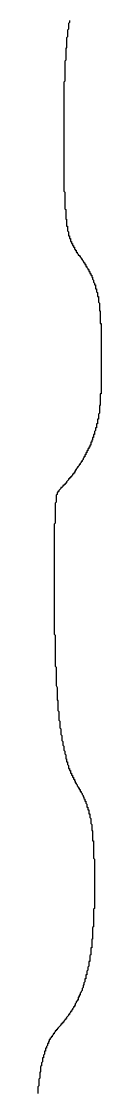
# Model space of a CAD drawing. Header units: millimetres. Extents: x 289 to 9778, y -894 to 6380.
# Drawn here: x 7139.35 to 7140.01, y 607.15 to 618.26 of the extents above; entities that cross this region are included whole.
import ezdxf

# ---------------------------------------------------------------- set-up
doc = ezdxf.new("R2010")
doc.units = ezdxf.units.MM

msp = doc.modelspace()

# ---------------------------------------------------------------- linework, layer by layer
for points in [[(7139.68, 618.268, 0), (7139.68, 618.258, 0), (7139.68, 618.248, 0), (7139.67, 618.238, 0), (7139.67, 618.228, 0), (7139.67, 618.218, 0), (7139.67, 618.208, 0), (7139.67, 618.208, 0), (7139.67, 618.198, 0), (7139.67, 618.188, 0), (7139.67, 618.178, 0), (7139.66, 618.168, 0), (7139.66, 618.158, 0), (7139.66, 618.148, 0), (7139.66, 618.138, 0), (7139.66, 618.128, 0), (7139.66, 618.128, 0), (7139.66, 618.118, 0), (7139.66, 618.108, 0), (7139.66, 618.098, 0), (7139.65, 618.088, 0), (7139.65, 618.078, 0), (7139.65, 618.068, 0), (7139.65, 618.058, 0), (7139.65, 618.048, 0), (7139.65, 618.038, 0), (7139.65, 618.038, 0), (7139.65, 618.028, 0), (7139.65, 618.018, 0), (7139.65, 618.008, 0), (7139.65, 617.998, 0), (7139.65, 617.988, 0), (7139.64, 617.978, 0), (7139.64, 617.968, 0), (7139.64, 617.958, 0), (7139.64, 617.948, 0), (7139.64, 617.938, 0), (7139.64, 617.928, 0), (7139.64, 617.918, 0), (7139.64, 617.918, 0), (7139.64, 617.908, 0), (7139.64, 617.898, 0), (7139.64, 617.888, 0), (7139.64, 617.878, 0), (7139.64, 617.868, 0), (7139.64, 617.858, 0), (7139.63, 617.848, 0), (7139.63, 617.838, 0), (7139.63, 617.828, 0), (7139.63, 617.818, 0), (7139.63, 617.808, 0), (7139.63, 617.798, 0), (7139.63, 617.788, 0), (7139.63, 617.778, 0), (7139.63, 617.768, 0), (7139.63, 617.758, 0), (7139.63, 617.758, 0), (7139.63, 617.748, 0), (7139.63, 617.738, 0), (7139.63, 617.728, 0), (7139.63, 617.718, 0), (7139.63, 617.708, 0), (7139.63, 617.698, 0), (7139.63, 617.688, 0), (7139.63, 617.678, 0), (7139.63, 617.668, 0), (7139.63, 617.658, 0), (7139.63, 617.648, 0), (7139.63, 617.638, 0), (7139.62, 617.628, 0), (7139.62, 617.618, 0), (7139.62, 617.608, 0), (7139.62, 617.598, 0), (7139.62, 617.588, 0), (7139.62, 617.578, 0), (7139.62, 617.578, 0), (7139.62, 617.568, 0), (7139.62, 617.558, 0), (7139.62, 617.548, 0), (7139.62, 617.538, 0), (7139.62, 617.528, 0), (7139.62, 617.518, 0), (7139.62, 617.508, 0), (7139.62, 617.498, 0), (7139.62, 617.488, 0), (7139.62, 617.478, 0), (7139.62, 617.468, 0), (7139.62, 617.458, 0), (7139.62, 617.448, 0), (7139.62, 617.438, 0), (7139.62, 617.428, 0), (7139.62, 617.418, 0), (7139.62, 617.408, 0), (7139.62, 617.398, 0), (7139.62, 617.398, 0), (7139.62, 617.388, 0), (7139.62, 617.378, 0), (7139.62, 617.368, 0), (7139.62, 617.358, 0), (7139.62, 617.348, 0), (7139.62, 617.338, 0), (7139.62, 617.328, 0), (7139.62, 617.318, 0), (7139.62, 617.308, 0), (7139.62, 617.298, 0), (7139.62, 617.288, 0), (7139.62, 617.278, 0), (7139.62, 617.268, 0), (7139.62, 617.268, 0), (7139.62, 617.258, 0), (7139.62, 617.248, 0), (7139.62, 617.238, 0), (7139.62, 617.228, 0), (7139.62, 617.218, 0), (7139.62, 617.208, 0), (7139.62, 617.198, 0), (7139.62, 617.188, 0), (7139.62, 617.178, 0), (7139.62, 617.168, 0), (7139.62, 617.158, 0), (7139.62, 617.158, 0), (7139.62, 617.148, 0), (7139.62, 617.138, 0), (7139.62, 617.128, 0), (7139.62, 617.118, 0), (7139.62, 617.108, 0), (7139.62, 617.098, 0), (7139.62, 617.088, 0), (7139.62, 617.078, 0), (7139.62, 617.068, 0), (7139.62, 617.068, 0), (7139.62, 617.058, 0), (7139.62, 617.048, 0), (7139.62, 617.038, 0), (7139.62, 617.028, 0), (7139.62, 617.018, 0), (7139.62, 617.008, 0), (7139.62, 616.998, 0), (7139.62, 616.998, 0), (7139.62, 616.988, 0), (7139.62, 616.978, 0), (7139.62, 616.968, 0), (7139.62, 616.958, 0), (7139.62, 616.948, 0), (7139.62, 616.938, 0), (7139.62, 616.938, 0), (7139.62, 616.928, 0), (7139.62, 616.918, 0), (7139.62, 616.908, 0), (7139.62, 616.898, 0), (7139.62, 616.888, 0), (7139.62, 616.888, 0), (7139.62, 616.878, 0), (7139.62, 616.868, 0), (7139.62, 616.858, 0), (7139.62, 616.848, 0), (7139.62, 616.838, 0), (7139.62, 616.838, 0), (7139.62, 616.828, 0), (7139.62, 616.818, 0), (7139.62, 616.808, 0), (7139.62, 616.798, 0), (7139.62, 616.798, 0), (7139.62, 616.788, 0), (7139.62, 616.778, 0), (7139.62, 616.768, 0), (7139.62, 616.758, 0), (7139.62, 616.758, 0), (7139.62, 616.748, 0), (7139.62, 616.738, 0), (7139.62, 616.728, 0), (7139.62, 616.718, 0), (7139.62, 616.718, 0), (7139.62, 616.708, 0), (7139.62, 616.698, 0), (7139.62, 616.688, 0), (7139.62, 616.688, 0), (7139.62, 616.678, 0), (7139.62, 616.668, 0), (7139.62, 616.658, 0), (7139.62, 616.658, 0), (7139.62, 616.648, 0), (7139.62, 616.638, 0), (7139.62, 616.628, 0), (7139.62, 616.628, 0), (7139.62, 616.618, 0), (7139.62, 616.608, 0), (7139.62, 616.598, 0), (7139.62, 616.598, 0), (7139.62, 616.588, 0), (7139.62, 616.578, 0), (7139.62, 616.578, 0), (7139.62, 616.568, 0), (7139.62, 616.558, 0), (7139.62, 616.548, 0), (7139.62, 616.548, 0), (7139.62, 616.538, 0), (7139.62, 616.528, 0), (7139.62, 616.528, 0), (7139.62, 616.518, 0), (7139.62, 616.508, 0), (7139.62, 616.508, 0), (7139.62, 616.498, 0), (7139.63, 616.488, 0), (7139.63, 616.488, 0), (7139.63, 616.478, 0), (7139.63, 616.468, 0), (7139.63, 616.468, 0), (7139.63, 616.458, 0), (7139.63, 616.448, 0), (7139.63, 616.448, 0), (7139.63, 616.438, 0), (7139.63, 616.428, 0), (7139.63, 616.428, 0), (7139.63, 616.418, 0), (7139.63, 616.408, 0), (7139.63, 616.408, 0), (7139.63, 616.398, 0), (7139.63, 616.388, 0), (7139.63, 616.388, 0), (7139.63, 616.378, 0), (7139.63, 616.378, 0), (7139.63, 616.368, 0), (7139.63, 616.358, 0), (7139.63, 616.358, 0), (7139.63, 616.348, 0), (7139.63, 616.348, 0), (7139.63, 616.338, 0), (7139.63, 616.328, 0), (7139.63, 616.328, 0), (7139.63, 616.318, 0), (7139.63, 616.318, 0), (7139.64, 616.308, 0), (7139.64, 616.298, 0), (7139.64, 616.298, 0), (7139.64, 616.288, 0), (7139.64, 616.288, 0), (7139.64, 616.278, 0), (7139.64, 616.278, 0), (7139.64, 616.268, 0), (7139.64, 616.268, 0), (7139.64, 616.258, 0), (7139.64, 616.248, 0), (7139.64, 616.248, 0), (7139.64, 616.238, 0), (7139.64, 616.238, 0), (7139.64, 616.228, 0), (7139.64, 616.228, 0), (7139.64, 616.218, 0), (7139.64, 616.218, 0), (7139.64, 616.208, 0), (7139.65, 616.208, 0), (7139.65, 616.198, 0), (7139.65, 616.198, 0), (7139.65, 616.188, 0), (7139.65, 616.188, 0), (7139.65, 616.178, 0), (7139.65, 616.178, 0), (7139.65, 616.168, 0), (7139.65, 616.168, 0), (7139.65, 616.158, 0), (7139.65, 616.158, 0), (7139.65, 616.148, 0), (7139.65, 616.148, 0), (7139.65, 616.148, 0), (7139.65, 616.138, 0), (7139.66, 616.138, 0), (7139.66, 616.128, 0), (7139.66, 616.128, 0), (7139.66, 616.118, 0), (7139.66, 616.118, 0), (7139.66, 616.118, 0), (7139.66, 616.108, 0), (7139.66, 616.108, 0), (7139.66, 616.098, 0), (7139.66, 616.098, 0), (7139.66, 616.088, 0), (7139.66, 616.088, 0), (7139.66, 616.088, 0), (7139.67, 616.078, 0), (7139.67, 616.078, 0), (7139.67, 616.078, 0), (7139.67, 616.068, 0), (7139.67, 616.068, 0), (7139.67, 616.058, 0), (7139.67, 616.058, 0), (7139.67, 616.058, 0), (7139.67, 616.048, 0), (7139.67, 616.048, 0), (7139.67, 616.048, 0), (7139.67, 616.038, 0), (7139.68, 616.038, 0), (7139.68, 616.038, 0), (7139.68, 616.028, 0), (7139.68, 616.028, 0), (7139.68, 616.028, 0), (7139.68, 616.018, 0), (7139.68, 616.018, 0), (7139.68, 616.018, 0), (7139.68, 616.018, 0), (7139.68, 616.008, 0), (7139.69, 616.008, 0), (7139.69, 616.008, 0), (7139.69, 615.998, 0), (7139.69, 615.998, 0), (7139.69, 615.998, 0), (7139.69, 615.998, 0), (7139.69, 615.988, 0), (7139.69, 615.988, 0), (7139.69, 615.988, 0), (7139.69, 615.978, 0), (7139.7, 615.978, 0), (7139.7, 615.978, 0), (7139.7, 615.978, 0), (7139.7, 615.968, 0), (7139.7, 615.968, 0), (7139.7, 615.968, 0), (7139.7, 615.968, 0), (7139.7, 615.958, 0), (7139.7, 615.958, 0), (7139.7, 615.958, 0), (7139.71, 615.958, 0), (7139.71, 615.948, 0), (7139.71, 615.948, 0), (7139.71, 615.948, 0), (7139.71, 615.948, 0), (7139.71, 615.938, 0), (7139.71, 615.938, 0), (7139.71, 615.938, 0), (7139.72, 615.938, 0), (7139.72, 615.938, 0), (7139.72, 615.928, 0), (7139.72, 615.928, 0), (7139.72, 615.928, 0), (7139.72, 615.928, 0), (7139.72, 615.918, 0), (7139.72, 615.918, 0), (7139.72, 615.918, 0), (7139.73, 615.918, 0), (7139.73, 615.918, 0), (7139.73, 615.908, 0), (7139.73, 615.908, 0), (7139.73, 615.908, 0), (7139.73, 615.908, 0), (7139.73, 615.898, 0), (7139.74, 615.898, 0), (7139.74, 615.898, 0), (7139.74, 615.898, 0), (7139.74, 615.898, 0), (7139.74, 615.888, 0), (7139.74, 615.888, 0), (7139.74, 615.888, 0), (7139.75, 615.888, 0), (7139.75, 615.878, 0), (7139.75, 615.878, 0), (7139.75, 615.878, 0), (7139.75, 615.878, 0), (7139.75, 615.878, 0), (7139.75, 615.868, 0), (7139.76, 615.868, 0), (7139.76, 615.868, 0), (7139.76, 615.868, 0), (7139.76, 615.858, 0), (7139.76, 615.858, 0), (7139.76, 615.858, 0), (7139.76, 615.858, 0), (7139.77, 615.848, 0), (7139.77, 615.848, 0), (7139.77, 615.848, 0), (7139.77, 615.848, 0), (7139.77, 615.838, 0), (7139.77, 615.838, 0), (7139.78, 615.838, 0), (7139.78, 615.838, 0), (7139.78, 615.838, 0), (7139.78, 615.828, 0), (7139.78, 615.828, 0), (7139.78, 615.828, 0), (7139.79, 615.828, 0), (7139.79, 615.818, 0), (7139.79, 615.818, 0), (7139.79, 615.818, 0), (7139.79, 615.818, 0), (7139.8, 615.808, 0), (7139.8, 615.808, 0), (7139.8, 615.808, 0), (7139.8, 615.808, 0), (7139.8, 615.798, 0), (7139.8, 615.798, 0), (7139.81, 615.798, 0), (7139.81, 615.788, 0), (7139.81, 615.788, 0), (7139.81, 615.788, 0), (7139.81, 615.788, 0), (7139.82, 615.778, 0), (7139.82, 615.778, 0), (7139.82, 615.778, 0), (7139.82, 615.778, 0), (7139.82, 615.768, 0), (7139.83, 615.768, 0), (7139.83, 615.768, 0), (7139.83, 615.758, 0), (7139.83, 615.758, 0), (7139.83, 615.758, 0), (7139.84, 615.758, 0), (7139.84, 615.748, 0), (7139.84, 615.748, 0), (7139.84, 615.748, 0), (7139.84, 615.738, 0), (7139.84, 615.738, 0), (7139.85, 615.738, 0), (7139.85, 615.728, 0), (7139.85, 615.728, 0), (7139.85, 615.728, 0), (7139.85, 615.718, 0), (7139.86, 615.718, 0), (7139.86, 615.718, 0), (7139.86, 615.708, 0), (7139.86, 615.708, 0), (7139.86, 615.708, 0), (7139.87, 615.698, 0), (7139.87, 615.698, 0), (7139.87, 615.698, 0), (7139.87, 615.688, 0), (7139.87, 615.688, 0), (7139.88, 615.688, 0), (7139.88, 615.678, 0), (7139.88, 615.678, 0), (7139.88, 615.678, 0), (7139.88, 615.668, 0), (7139.89, 615.668, 0), (7139.89, 615.668, 0), (7139.89, 615.658, 0), (7139.89, 615.658, 0), (7139.89, 615.648, 0), (7139.9, 615.648, 0), (7139.9, 615.648, 0), (7139.9, 615.638, 0), (7139.9, 615.638, 0), (7139.9, 615.628, 0), (7139.91, 615.628, 0), (7139.91, 615.628, 0), (7139.91, 615.618, 0), (7139.91, 615.618, 0), (7139.91, 615.608, 0), (7139.91, 615.608, 0), (7139.92, 615.608, 0), (7139.92, 615.598, 0), (7139.92, 615.598, 0), (7139.92, 615.588, 0), (7139.92, 615.588, 0), (7139.93, 615.578, 0), (7139.93, 615.578, 0), (7139.93, 615.578, 0), (7139.93, 615.568, 0), (7139.93, 615.568, 0), (7139.93, 615.558, 0), (7139.93, 615.558, 0), (7139.94, 615.548, 0), (7139.94, 615.548, 0), (7139.94, 615.538, 0), (7139.94, 615.538, 0), (7139.94, 615.538, 0), (7139.94, 615.528, 0), (7139.95, 615.528, 0), (7139.95, 615.518, 0), (7139.95, 615.518, 0), (7139.95, 615.508, 0), (7139.95, 615.508, 0), (7139.95, 615.498, 0), (7139.95, 615.498, 0), (7139.95, 615.488, 0), (7139.96, 615.488, 0), (7139.96, 615.488, 0), (7139.96, 615.478, 0), (7139.96, 615.478, 0), (7139.96, 615.468, 0), (7139.96, 615.468, 0), (7139.96, 615.458, 0), (7139.96, 615.458, 0), (7139.97, 615.448, 0), (7139.97, 615.448, 0), (7139.97, 615.438, 0), (7139.97, 615.438, 0), (7139.97, 615.428, 0), (7139.97, 615.428, 0), (7139.97, 615.418, 0), (7139.97, 615.418, 0), (7139.97, 615.418, 0), (7139.97, 615.408, 0), (7139.98, 615.408, 0), (7139.98, 615.398, 0), (7139.98, 615.398, 0), (7139.98, 615.388, 0), (7139.98, 615.388, 0), (7139.98, 615.378, 0), (7139.98, 615.378, 0), (7139.98, 615.368, 0), (7139.98, 615.368, 0), (7139.98, 615.358, 0), (7139.98, 615.358, 0), (7139.98, 615.348, 0), (7139.98, 615.348, 0), (7139.99, 615.338, 0), (7139.99, 615.338, 0), (7139.99, 615.328, 0), (7139.99, 615.328, 0), (7139.99, 615.318, 0), (7139.99, 615.318, 0), (7139.99, 615.308, 0), (7139.99, 615.308, 0), (7139.99, 615.298, 0), (7139.99, 615.298, 0), (7139.99, 615.288, 0), (7139.99, 615.288, 0), (7139.99, 615.278, 0), (7139.99, 615.278, 0), (7139.99, 615.268, 0), (7139.99, 615.268, 0), (7139.99, 615.258, 0), (7140, 615.258, 0), (7140, 615.248, 0), (7140, 615.248, 0), (7140, 615.238, 0), (7140, 615.238, 0), (7140, 615.238, 0), (7140, 615.228, 0), (7140, 615.228, 0), (7140, 615.218, 0), (7140, 615.218, 0), (7140, 615.208, 0), (7140, 615.208, 0), (7140, 615.198, 0), (7140, 615.188, 0), (7140, 615.188, 0), (7140, 615.178, 0), (7140, 615.178, 0), (7140, 615.168, 0), (7140, 615.168, 0), (7140, 615.158, 0), (7140, 615.158, 0), (7140, 615.148, 0), (7140, 615.148, 0), (7140, 615.138, 0), (7140, 615.138, 0), (7140, 615.128, 0), (7140.01, 615.128, 0), (7140.01, 615.118, 0), (7140.01, 615.118, 0), (7140.01, 615.108, 0), (7140.01, 615.108, 0), (7140.01, 615.098, 0), (7140.01, 615.098, 0), (7140.01, 615.088, 0), (7140.01, 615.088, 0), (7140.01, 615.078, 0), (7140.01, 615.078, 0), (7140.01, 615.068, 0), (7140.01, 615.068, 0), (7140.01, 615.058, 0), (7140.01, 615.058, 0), (7140.01, 615.048, 0), (7140.01, 615.048, 0), (7140.01, 615.038, 0), (7140.01, 615.038, 0), (7140.01, 615.028, 0), (7140.01, 615.028, 0), (7140.01, 615.018, 0), (7140.01, 615.018, 0), (7140.01, 615.008, 0), (7140.01, 615.008, 0), (7140.01, 614.998, 0), (7140.01, 614.998, 0), (7140.01, 614.988, 0), (7140.01, 614.988, 0), (7140.01, 614.978, 0), (7140.01, 614.978, 0), (7140.01, 614.968, 0), (7140.01, 614.968, 0), (7140.01, 614.958, 0), (7140.01, 614.958, 0), (7140.01, 614.948, 0), (7140.01, 614.948, 0), (7140.01, 614.938, 0), (7140.01, 614.938, 0), (7140.01, 614.928, 0), (7140.01, 614.918, 0), (7140.01, 614.918, 0), (7140.01, 614.908, 0), (7140.01, 614.908, 0), (7140.01, 614.898, 0), (7140.01, 614.898, 0), (7140.01, 614.888, 0), (7140.01, 614.888, 0), (7140.01, 614.878, 0), (7140.01, 614.878, 0), (7140.01, 614.868, 0), (7140.01, 614.868, 0), (7140.01, 614.858, 0), (7140.01, 614.858, 0), (7140.01, 614.848, 0), (7140.01, 614.848, 0), (7140.01, 614.838, 0), (7140.01, 614.838, 0), (7140.01, 614.828, 0), (7140.01, 614.828, 0), (7140.01, 614.818, 0), (7140.01, 614.818, 0), (7140.01, 614.808, 0), (7140.01, 614.808, 0), (7140.01, 614.798, 0), (7140.01, 614.798, 0), (7140.01, 614.788, 0), (7140.01, 614.788, 0), (7140.01, 614.778, 0), (7140.01, 614.778, 0), (7140.01, 614.768, 0), (7140.01, 614.768, 0), (7140.01, 614.758, 0), (7140.01, 614.758, 0), (7140.01, 614.748, 0), (7140.01, 614.748, 0), (7140.01, 614.738, 0), (7140.01, 614.738, 0), (7140.01, 614.728, 0), (7140.01, 614.728, 0), (7140.01, 614.718, 0), (7140.01, 614.718, 0), (7140.01, 614.708, 0), (7140.01, 614.708, 0), (7140.01, 614.698, 0), (7140.01, 614.698, 0), (7140.01, 614.688, 0), (7140.01, 614.688, 0), (7140.01, 614.678, 0), (7140.01, 614.678, 0), (7140.01, 614.668, 0), (7140.01, 614.668, 0), (7140.01, 614.658, 0), (7140.01, 614.658, 0), (7140.01, 614.658, 0), (7140.01, 614.648, 0), (7140.01, 614.648, 0), (7140.01, 614.638, 0), (7140.01, 614.638, 0), (7140.01, 614.628, 0), (7140.01, 614.628, 0), (7140.01, 614.618, 0), (7140.01, 614.618, 0), (7140.01, 614.608, 0), (7140.01, 614.608, 0), (7140.01, 614.598, 0), (7140.01, 614.598, 0), (7140.01, 614.588, 0), (7140.01, 614.588, 0), (7140.01, 614.578, 0), (7140.01, 614.578, 0), (7140.01, 614.568, 0), (7140.01, 614.568, 0), (7140.01, 614.558, 0), (7140.01, 614.558, 0), (7140.01, 614.548, 0), (7140.01, 614.548, 0), (7140.01, 614.538, 0), (7140.01, 614.538, 0), (7140.01, 614.528, 0), (7140.01, 614.528, 0), (7140.01, 614.518, 0), (7140.01, 614.518, 0), (7140.01, 614.508, 0), (7140.01, 614.508, 0), (7140.01, 614.498, 0), (7140.01, 614.498, 0), (7140.01, 614.488, 0), (7140.01, 614.488, 0), (7140.01, 614.478, 0), (7140.01, 614.478, 0), (7140.01, 614.468, 0), (7140.01, 614.468, 0), (7140.01, 614.458, 0), (7140.01, 614.458, 0), (7140.01, 614.448, 0), (7140.01, 614.448, 0), (7140.01, 614.448, 0), (7140.01, 614.438, 0), (7140.01, 614.438, 0), (7140.01, 614.428, 0), (7140.01, 614.428, 0), (7140.01, 614.418, 0), (7140.01, 614.418, 0), (7140.01, 614.408, 0), (7140.01, 614.408, 0), (7140.01, 614.398, 0), (7140, 614.398, 0), (7140, 614.388, 0), (7140, 614.388, 0), (7140, 614.378, 0), (7140, 614.378, 0), (7140, 614.368, 0), (7140, 614.368, 0), (7140, 614.358, 0), (7140, 614.358, 0), (7140, 614.348, 0), (7140, 614.348, 0), (7140, 614.338, 0), (7140, 614.338, 0), (7140, 614.328, 0), (7140, 614.328, 0), (7140, 614.318, 0), (7140, 614.318, 0), (7140, 614.308, 0), (7140, 614.308, 0), (7140, 614.298, 0), (7140, 614.298, 0), (7140, 614.298, 0), (7140, 614.288, 0), (7140, 614.288, 0), (7140, 614.278, 0), (7139.99, 614.278, 0), (7139.99, 614.268, 0), (7139.99, 614.268, 0), (7139.99, 614.258, 0), (7139.99, 614.258, 0), (7139.99, 614.248, 0), (7139.99, 614.248, 0), (7139.99, 614.238, 0), (7139.99, 614.238, 0), (7139.99, 614.228, 0), (7139.99, 614.228, 0), (7139.99, 614.218, 0), (7139.99, 614.218, 0), (7139.99, 614.208, 0), (7139.99, 614.208, 0), (7139.99, 614.198, 0), (7139.99, 614.198, 0), (7139.98, 614.188, 0), (7139.98, 614.188, 0), (7139.98, 614.178, 0), (7139.98, 614.178, 0), (7139.98, 614.168, 0), (7139.98, 614.168, 0), (7139.98, 614.168, 0), (7139.98, 614.158, 0), (7139.98, 614.158, 0), (7139.98, 614.148, 0), (7139.98, 614.148, 0), (7139.98, 614.138, 0), (7139.97, 614.138, 0), (7139.97, 614.128, 0), (7139.97, 614.128, 0), (7139.97, 614.118, 0), (7139.97, 614.118, 0), (7139.97, 614.108, 0), (7139.97, 614.108, 0), (7139.97, 614.098, 0), (7139.97, 614.098, 0), (7139.97, 614.088, 0), (7139.96, 614.088, 0), (7139.96, 614.078, 0), (7139.96, 614.078, 0), (7139.96, 614.068, 0), (7139.96, 614.068, 0), (7139.96, 614.058, 0), (7139.96, 614.058, 0), (7139.96, 614.048, 0), (7139.96, 614.048, 0), (7139.95, 614.048, 0), (7139.95, 614.038, 0), (7139.95, 614.038, 0), (7139.95, 614.028, 0), (7139.95, 614.028, 0), (7139.95, 614.018, 0), (7139.95, 614.018, 0), (7139.94, 614.008, 0), (7139.94, 614.008, 0), (7139.94, 613.998, 0), (7139.94, 613.998, 0), (7139.94, 613.988, 0), (7139.94, 613.988, 0), (7139.94, 613.978, 0), (7139.93, 613.978, 0), (7139.93, 613.968, 0), (7139.93, 613.968, 0), (7139.93, 613.968, 0), (7139.93, 613.958, 0), (7139.93, 613.958, 0), (7139.93, 613.948, 0), (7139.92, 613.948, 0), (7139.92, 613.938, 0), (7139.92, 613.938, 0), (7139.92, 613.928, 0), (7139.92, 613.928, 0), (7139.92, 613.918, 0), (7139.91, 613.918, 0), (7139.91, 613.908, 0), (7139.91, 613.908, 0), (7139.91, 613.908, 0), (7139.91, 613.898, 0), (7139.9, 613.898, 0), (7139.9, 613.888, 0), (7139.9, 613.888, 0), (7139.9, 613.878, 0), (7139.9, 613.878, 0), (7139.9, 613.868, 0), (7139.89, 613.868, 0), (7139.89, 613.868, 0), (7139.89, 613.858, 0), (7139.89, 613.858, 0), (7139.89, 613.848, 0), (7139.88, 613.848, 0), (7139.88, 613.838, 0), (7139.88, 613.838, 0), (7139.88, 613.838, 0), (7139.88, 613.828, 0), (7139.87, 613.828, 0), (7139.87, 613.818, 0), (7139.87, 613.818, 0), (7139.87, 613.808, 0), (7139.87, 613.808, 0), (7139.86, 613.808, 0), (7139.86, 613.798, 0), (7139.86, 613.798, 0), (7139.86, 613.788, 0), (7139.86, 613.788, 0), (7139.85, 613.788, 0), (7139.85, 613.778, 0), (7139.85, 613.778, 0), (7139.85, 613.768, 0), (7139.84, 613.768, 0), (7139.84, 613.768, 0), (7139.84, 613.758, 0), (7139.84, 613.758, 0), (7139.84, 613.748, 0), (7139.83, 613.748, 0), (7139.83, 613.748, 0), (7139.83, 613.738, 0), (7139.83, 613.738, 0), (7139.82, 613.728, 0), (7139.82, 613.728, 0), (7139.82, 613.728, 0), (7139.82, 613.718, 0), (7139.82, 613.718, 0), (7139.81, 613.708, 0), (7139.81, 613.708, 0), (7139.81, 613.708, 0), (7139.81, 613.698, 0), (7139.8, 613.698, 0), (7139.8, 613.698, 0), (7139.8, 613.688, 0), (7139.8, 613.688, 0), (7139.8, 613.688, 0), (7139.79, 613.678, 0), (7139.79, 613.678, 0), (7139.79, 613.668, 0), (7139.79, 613.668, 0), (7139.78, 613.668, 0), (7139.78, 613.658, 0), (7139.78, 613.658, 0), (7139.78, 613.658, 0), (7139.77, 613.648, 0), (7139.77, 613.648, 0), (7139.77, 613.648, 0), (7139.77, 613.638, 0), (7139.77, 613.638, 0), (7139.76, 613.638, 0), (7139.76, 613.628, 0), (7139.76, 613.628, 0), (7139.76, 613.628, 0), (7139.75, 613.618, 0), (7139.75, 613.618, 0), (7139.75, 613.618, 0), (7139.75, 613.608, 0), (7139.74, 613.608, 0), (7139.74, 613.608, 0), (7139.74, 613.598, 0), (7139.74, 613.598, 0), (7139.74, 613.598, 0), (7139.73, 613.588, 0), (7139.73, 613.588, 0), (7139.73, 613.588, 0), (7139.73, 613.578, 0), (7139.72, 613.578, 0), (7139.72, 613.578, 0), (7139.72, 613.568, 0), (7139.72, 613.568, 0), (7139.71, 613.568, 0), (7139.71, 613.568, 0), (7139.71, 613.558, 0), (7139.71, 613.558, 0), (7139.71, 613.558, 0), (7139.7, 613.548, 0), (7139.7, 613.548, 0), (7139.7, 613.548, 0), (7139.7, 613.538, 0), (7139.69, 613.538, 0), (7139.69, 613.538, 0), (7139.69, 613.538, 0), (7139.69, 613.528, 0), (7139.69, 613.528, 0), (7139.68, 613.528, 0), (7139.68, 613.518, 0), (7139.68, 613.518, 0), (7139.68, 613.518, 0), (7139.67, 613.518, 0), (7139.67, 613.508, 0), (7139.67, 613.508, 0), (7139.67, 613.508, 0), (7139.67, 613.508, 0), (7139.66, 613.498, 0), (7139.66, 613.498, 0), (7139.66, 613.498, 0), (7139.66, 613.498, 0), (7139.65, 613.488, 0), (7139.65, 613.488, 0), (7139.65, 613.488, 0), (7139.65, 613.488, 0), (7139.65, 613.478, 0), (7139.64, 613.478, 0), (7139.64, 613.478, 0), (7139.64, 613.478, 0), (7139.64, 613.468, 0), (7139.64, 613.468, 0), (7139.63, 613.468, 0), (7139.63, 613.468, 0), (7139.63, 613.458, 0), (7139.63, 613.458, 0), (7139.62, 613.458, 0), (7139.62, 613.458, 0), (7139.62, 613.448, 0), (7139.62, 613.448, 0), (7139.62, 613.448, 0), (7139.61, 613.448, 0), (7139.61, 613.448, 0), (7139.61, 613.438, 0), (7139.61, 613.438, 0), (7139.61, 613.438, 0), (7139.61, 613.438, 0), (7139.6, 613.428, 0), (7139.6, 613.428, 0), (7139.6, 613.428, 0), (7139.6, 613.428, 0), (7139.6, 613.428, 0), (7139.59, 613.428, 0), (7139.59, 613.418, 0), (7139.59, 613.418, 0), (7139.59, 613.418, 0), (7139.59, 613.418, 0), (7139.59, 613.418, 0), (7139.58, 613.408, 0), (7139.58, 613.408, 0), (7139.58, 613.408, 0), (7139.58, 613.408, 0), (7139.58, 613.408, 0), (7139.58, 613.408, 0), (7139.57, 613.398, 0), (7139.57, 613.398, 0), (7139.57, 613.398, 0), (7139.57, 613.398, 0), (7139.57, 613.398, 0), (7139.57, 613.398, 0), (7139.57, 613.398, 0), (7139.57, 613.388, 0), (7139.56, 613.388, 0), (7139.56, 613.388, 0), (7139.56, 613.388, 0), (7139.56, 613.388, 0), (7139.56, 613.388, 0), (7139.56, 613.388, 0), (7139.56, 613.388, 0), (7139.56, 613.388, 0), (7139.56, 613.388, 0), (7139.56, 613.378, 0), (7139.55, 613.378, 0), (7139.55, 613.378, 0), (7139.55, 613.378, 0), (7139.55, 613.378, 0), (7139.55, 613.378, 0), (7139.55, 613.378, 0), (7139.55, 613.378, 0), (7139.55, 613.378, 0), (7139.55, 613.378, 0), (7139.55, 613.378, 0), (7139.55, 613.378, 0)], [(7139.55, 613.378, 0), (7139.55, 613.378, 0), (7139.55, 613.378, 0), (7139.55, 613.378, 0), (7139.55, 613.378, 0), (7139.55, 613.368, 0), (7139.55, 613.368, 0), (7139.55, 613.368, 0), (7139.55, 613.368, 0), (7139.55, 613.368, 0), (7139.55, 613.368, 0), (7139.55, 613.368, 0), (7139.55, 613.368, 0), (7139.55, 613.358, 0), (7139.55, 613.358, 0), (7139.55, 613.358, 0), (7139.55, 613.358, 0), (7139.54, 613.348, 0), (7139.54, 613.348, 0), (7139.54, 613.348, 0), (7139.54, 613.348, 0), (7139.54, 613.338, 0), (7139.54, 613.338, 0), (7139.54, 613.338, 0), (7139.54, 613.338, 0), (7139.54, 613.328, 0), (7139.54, 613.328, 0), (7139.54, 613.328, 0), (7139.54, 613.318, 0), (7139.54, 613.318, 0), (7139.54, 613.308, 0), (7139.54, 613.308, 0), (7139.54, 613.308, 0), (7139.54, 613.298, 0), (7139.54, 613.298, 0), (7139.54, 613.288, 0), (7139.54, 613.288, 0), (7139.54, 613.278, 0), (7139.54, 613.278, 0), (7139.53, 613.268, 0), (7139.53, 613.268, 0), (7139.53, 613.258, 0), (7139.53, 613.258, 0), (7139.53, 613.248, 0), (7139.53, 613.238, 0), (7139.53, 613.238, 0), (7139.53, 613.228, 0), (7139.53, 613.228, 0), (7139.53, 613.218, 0), (7139.53, 613.208, 0), (7139.53, 613.208, 0), (7139.53, 613.198, 0), (7139.53, 613.188, 0), (7139.53, 613.178, 0), (7139.53, 613.178, 0), (7139.53, 613.168, 0), (7139.53, 613.158, 0), (7139.53, 613.148, 0), (7139.53, 613.148, 0), (7139.53, 613.138, 0), (7139.53, 613.128, 0), (7139.53, 613.118, 0), (7139.53, 613.108, 0), (7139.53, 613.098, 0), (7139.53, 613.098, 0), (7139.53, 613.088, 0), (7139.53, 613.078, 0), (7139.53, 613.068, 0), (7139.53, 613.058, 0), (7139.52, 613.048, 0), (7139.52, 613.038, 0), (7139.52, 613.028, 0), (7139.52, 613.018, 0), (7139.52, 613.008, 0), (7139.52, 612.998, 0), (7139.52, 612.988, 0), (7139.52, 612.978, 0), (7139.52, 612.968, 0), (7139.52, 612.948, 0), (7139.52, 612.938, 0), (7139.52, 612.928, 0), (7139.52, 612.918, 0), (7139.52, 612.908, 0), (7139.52, 612.898, 0), (7139.52, 612.878, 0), (7139.52, 612.868, 0), (7139.52, 612.858, 0), (7139.52, 612.848, 0), (7139.52, 612.828, 0), (7139.52, 612.818, 0), (7139.52, 612.808, 0), (7139.52, 612.798, 0), (7139.52, 612.778, 0), (7139.52, 612.768, 0), (7139.52, 612.758, 0), (7139.52, 612.738, 0), (7139.52, 612.728, 0), (7139.52, 612.718, 0), (7139.52, 612.698, 0), (7139.52, 612.688, 0), (7139.52, 612.668, 0), (7139.52, 612.658, 0), (7139.52, 612.648, 0), (7139.52, 612.628, 0), (7139.52, 612.618, 0), (7139.52, 612.598, 0), (7139.52, 612.588, 0), (7139.52, 612.568, 0), (7139.52, 612.558, 0), (7139.52, 612.538, 0), (7139.52, 612.528, 0), (7139.52, 612.508, 0), (7139.52, 612.498, 0), (7139.52, 612.478, 0), (7139.52, 612.468, 0), (7139.52, 612.448, 0), (7139.52, 612.438, 0), (7139.52, 612.418, 0), (7139.52, 612.408, 0), (7139.52, 612.388, 0), (7139.52, 612.378, 0), (7139.52, 612.358, 0), (7139.52, 612.348, 0), (7139.52, 612.328, 0), (7139.52, 612.308, 0), (7139.52, 612.298, 0), (7139.52, 612.278, 0), (7139.52, 612.268, 0), (7139.52, 612.248, 0), (7139.52, 612.228, 0), (7139.52, 612.218, 0), (7139.52, 612.198, 0), (7139.52, 612.188, 0), (7139.52, 612.168, 0), (7139.52, 612.148, 0), (7139.52, 612.138, 0), (7139.52, 612.118, 0), (7139.52, 612.108, 0), (7139.52, 612.088, 0), (7139.52, 612.068, 0), (7139.52, 612.058, 0), (7139.52, 612.038, 0), (7139.52, 612.028, 0), (7139.52, 612.008, 0), (7139.52, 611.988, 0), (7139.52, 611.978, 0), (7139.52, 611.958, 0), (7139.52, 611.948, 0), (7139.52, 611.928, 0), (7139.52, 611.908, 0), (7139.53, 611.898, 0), (7139.53, 611.878, 0), (7139.53, 611.858, 0), (7139.53, 611.848, 0), (7139.53, 611.828, 0), (7139.53, 611.818, 0), (7139.53, 611.798, 0), (7139.53, 611.788, 0), (7139.53, 611.768, 0), (7139.53, 611.748, 0), (7139.53, 611.738, 0), (7139.53, 611.718, 0), (7139.53, 611.708, 0), (7139.53, 611.688, 0), (7139.53, 611.668, 0), (7139.53, 611.658, 0), (7139.53, 611.638, 0), (7139.53, 611.628, 0), (7139.53, 611.608, 0), (7139.53, 611.598, 0), (7139.53, 611.578, 0), (7139.54, 611.568, 0), (7139.54, 611.548, 0), (7139.54, 611.538, 0), (7139.54, 611.518, 0), (7139.54, 611.508, 0), (7139.54, 611.488, 0), (7139.54, 611.478, 0), (7139.54, 611.458, 0), (7139.54, 611.448, 0), (7139.54, 611.428, 0), (7139.54, 611.418, 0), (7139.54, 611.398, 0), (7139.54, 611.388, 0), (7139.54, 611.378, 0), (7139.55, 611.358, 0), (7139.55, 611.348, 0), (7139.55, 611.328, 0), (7139.55, 611.318, 0), (7139.55, 611.308, 0), (7139.55, 611.288, 0), (7139.55, 611.278, 0), (7139.55, 611.268, 0), (7139.55, 611.248, 0), (7139.55, 611.238, 0), (7139.55, 611.228, 0), (7139.56, 611.218, 0), (7139.56, 611.198, 0), (7139.56, 611.188, 0), (7139.56, 611.178, 0), (7139.56, 611.168, 0), (7139.56, 611.148, 0), (7139.56, 611.138, 0), (7139.56, 611.128, 0), (7139.56, 611.118, 0), (7139.57, 611.108, 0), (7139.57, 611.088, 0), (7139.57, 611.078, 0), (7139.57, 611.068, 0), (7139.57, 611.058, 0), (7139.57, 611.048, 0), (7139.57, 611.038, 0), (7139.57, 611.028, 0), (7139.57, 611.018, 0), (7139.58, 611.008, 0), (7139.58, 610.998, 0), (7139.58, 610.988, 0), (7139.58, 610.978, 0), (7139.58, 610.968, 0), (7139.58, 610.958, 0), (7139.58, 610.948, 0), (7139.58, 610.938, 0), (7139.59, 610.928, 0), (7139.59, 610.918, 0), (7139.59, 610.908, 0), (7139.59, 610.898, 0), (7139.59, 610.888, 0), (7139.59, 610.878, 0), (7139.59, 610.868, 0), (7139.6, 610.858, 0), (7139.6, 610.848, 0), (7139.6, 610.848, 0), (7139.6, 610.838, 0), (7139.6, 610.828, 0), (7139.6, 610.818, 0), (7139.6, 610.808, 0), (7139.61, 610.798, 0), (7139.61, 610.798, 0), (7139.61, 610.788, 0), (7139.61, 610.778, 0), (7139.61, 610.768, 0), (7139.61, 610.758, 0), (7139.61, 610.758, 0), (7139.62, 610.748, 0), (7139.62, 610.738, 0), (7139.62, 610.728, 0), (7139.62, 610.728, 0), (7139.62, 610.718, 0), (7139.62, 610.708, 0), (7139.62, 610.708, 0), (7139.63, 610.698, 0), (7139.63, 610.688, 0), (7139.63, 610.688, 0), (7139.63, 610.678, 0), (7139.63, 610.668, 0), (7139.63, 610.668, 0), (7139.64, 610.658, 0), (7139.64, 610.648, 0), (7139.64, 610.648, 0), (7139.64, 610.638, 0), (7139.64, 610.638, 0), (7139.64, 610.628, 0), (7139.64, 610.618, 0), (7139.65, 610.618, 0), (7139.65, 610.608, 0), (7139.65, 610.608, 0), (7139.65, 610.598, 0), (7139.65, 610.598, 0), (7139.65, 610.588, 0), (7139.66, 610.588, 0), (7139.66, 610.578, 0), (7139.66, 610.578, 0), (7139.66, 610.568, 0), (7139.66, 610.568, 0), (7139.66, 610.558, 0), (7139.66, 610.558, 0), (7139.67, 610.548, 0), (7139.67, 610.548, 0), (7139.67, 610.538, 0), (7139.67, 610.538, 0), (7139.67, 610.528, 0), (7139.67, 610.528, 0), (7139.67, 610.518, 0), (7139.68, 610.518, 0), (7139.68, 610.518, 0), (7139.68, 610.508, 0), (7139.68, 610.508, 0), (7139.68, 610.498, 0), (7139.68, 610.498, 0), (7139.69, 610.498, 0), (7139.69, 610.488, 0), (7139.69, 610.488, 0), (7139.69, 610.478, 0), (7139.69, 610.478, 0), (7139.69, 610.478, 0), (7139.69, 610.468, 0), (7139.7, 610.468, 0), (7139.7, 610.468, 0), (7139.7, 610.458, 0), (7139.7, 610.458, 0), (7139.7, 610.458, 0), (7139.7, 610.448, 0), (7139.7, 610.448, 0), (7139.71, 610.448, 0), (7139.71, 610.438, 0), (7139.71, 610.438, 0), (7139.71, 610.438, 0), (7139.71, 610.428, 0), (7139.71, 610.428, 0), (7139.72, 610.428, 0), (7139.72, 610.418, 0), (7139.72, 610.418, 0), (7139.72, 610.418, 0), (7139.72, 610.418, 0), (7139.72, 610.408, 0), (7139.72, 610.408, 0), (7139.73, 610.408, 0), (7139.73, 610.398, 0), (7139.73, 610.398, 0), (7139.73, 610.398, 0), (7139.73, 610.398, 0), (7139.73, 610.388, 0), (7139.73, 610.388, 0), (7139.74, 610.388, 0), (7139.74, 610.378, 0), (7139.74, 610.378, 0), (7139.74, 610.378, 0), (7139.74, 610.378, 0), (7139.74, 610.368, 0), (7139.74, 610.368, 0), (7139.75, 610.368, 0), (7139.75, 610.368, 0), (7139.75, 610.358, 0), (7139.75, 610.358, 0), (7139.75, 610.358, 0), (7139.75, 610.358, 0), (7139.76, 610.348, 0), (7139.76, 610.348, 0), (7139.76, 610.348, 0), (7139.76, 610.338, 0), (7139.76, 610.338, 0), (7139.76, 610.338, 0), (7139.76, 610.338, 0), (7139.77, 610.328, 0), (7139.77, 610.328, 0), (7139.77, 610.328, 0), (7139.77, 610.328, 0), (7139.77, 610.318, 0), (7139.77, 610.318, 0), (7139.78, 610.318, 0), (7139.78, 610.308, 0), (7139.78, 610.308, 0), (7139.78, 610.308, 0), (7139.78, 610.308, 0), (7139.78, 610.298, 0), (7139.79, 610.298, 0), (7139.79, 610.298, 0), (7139.79, 610.288, 0), (7139.79, 610.288, 0), (7139.79, 610.288, 0), (7139.79, 610.278, 0), (7139.8, 610.278, 0), (7139.8, 610.278, 0), (7139.8, 610.268, 0), (7139.8, 610.268, 0), (7139.8, 610.268, 0), (7139.81, 610.258, 0), (7139.81, 610.258, 0), (7139.81, 610.258, 0), (7139.81, 610.248, 0), (7139.81, 610.248, 0), (7139.81, 610.248, 0), (7139.82, 610.238, 0), (7139.82, 610.238, 0), (7139.82, 610.238, 0), (7139.82, 610.228, 0), (7139.82, 610.228, 0), (7139.82, 610.228, 0), (7139.83, 610.218, 0), (7139.83, 610.218, 0), (7139.83, 610.208, 0), (7139.83, 610.208, 0), (7139.83, 610.208, 0), (7139.84, 610.198, 0), (7139.84, 610.198, 0), (7139.84, 610.188, 0), (7139.84, 610.188, 0), (7139.84, 610.188, 0), (7139.84, 610.178, 0), (7139.85, 610.178, 0), (7139.85, 610.168, 0), (7139.85, 610.168, 0), (7139.85, 610.168, 0), (7139.85, 610.158, 0), (7139.85, 610.158, 0), (7139.86, 610.148, 0), (7139.86, 610.148, 0), (7139.86, 610.138, 0), (7139.86, 610.138, 0), (7139.86, 610.128, 0), (7139.86, 610.128, 0), (7139.86, 610.118, 0), (7139.87, 610.118, 0), (7139.87, 610.108, 0), (7139.87, 610.108, 0), (7139.87, 610.108, 0), (7139.87, 610.098, 0), (7139.87, 610.098, 0), (7139.87, 610.088, 0), (7139.88, 610.088, 0), (7139.88, 610.078, 0), (7139.88, 610.078, 0), (7139.88, 610.068, 0), (7139.88, 610.058, 0), (7139.88, 610.058, 0), (7139.88, 610.048, 0), (7139.89, 610.048, 0), (7139.89, 610.038, 0), (7139.89, 610.038, 0), (7139.89, 610.028, 0), (7139.89, 610.028, 0), (7139.89, 610.018, 0), (7139.89, 610.018, 0), (7139.89, 610.008, 0), (7139.9, 609.998, 0), (7139.9, 609.998, 0), (7139.9, 609.988, 0), (7139.9, 609.988, 0), (7139.9, 609.978, 0), (7139.9, 609.978, 0), (7139.9, 609.968, 0), (7139.9, 609.958, 0), (7139.9, 609.958, 0), (7139.9, 609.948, 0), (7139.91, 609.938, 0), (7139.91, 609.938, 0), (7139.91, 609.928, 0), (7139.91, 609.918, 0), (7139.91, 609.918, 0), (7139.91, 609.908, 0), (7139.91, 609.908, 0), (7139.91, 609.898, 0), (7139.91, 609.888, 0), (7139.91, 609.878, 0), (7139.91, 609.878, 0), (7139.92, 609.868, 0), (7139.92, 609.858, 0), (7139.92, 609.858, 0), (7139.92, 609.848, 0), (7139.92, 609.838, 0), (7139.92, 609.828, 0), (7139.92, 609.828, 0), (7139.92, 609.818, 0), (7139.92, 609.808, 0), (7139.92, 609.798, 0), (7139.92, 609.798, 0), (7139.92, 609.788, 0), (7139.92, 609.778, 0), (7139.92, 609.768, 0), (7139.93, 609.768, 0), (7139.93, 609.758, 0), (7139.93, 609.748, 0), (7139.93, 609.738, 0), (7139.93, 609.728, 0), (7139.93, 609.718, 0), (7139.93, 609.718, 0), (7139.93, 609.708, 0), (7139.93, 609.698, 0), (7139.93, 609.688, 0), (7139.93, 609.678, 0), (7139.93, 609.668, 0), (7139.93, 609.668, 0), (7139.93, 609.658, 0), (7139.93, 609.648, 0), (7139.93, 609.638, 0), (7139.93, 609.628, 0), (7139.93, 609.618, 0), (7139.93, 609.608, 0), (7139.93, 609.598, 0), (7139.93, 609.588, 0), (7139.94, 609.578, 0), (7139.94, 609.578, 0), (7139.94, 609.568, 0), (7139.94, 609.558, 0), (7139.94, 609.548, 0), (7139.94, 609.538, 0), (7139.94, 609.528, 0), (7139.94, 609.518, 0), (7139.94, 609.508, 0), (7139.94, 609.498, 0), (7139.94, 609.488, 0), (7139.94, 609.478, 0), (7139.94, 609.468, 0), (7139.94, 609.458, 0), (7139.94, 609.448, 0), (7139.94, 609.438, 0), (7139.94, 609.428, 0), (7139.94, 609.418, 0), (7139.94, 609.408, 0), (7139.94, 609.398, 0), (7139.94, 609.388, 0), (7139.94, 609.378, 0), (7139.94, 609.368, 0), (7139.94, 609.358, 0), (7139.94, 609.348, 0), (7139.94, 609.338, 0), (7139.94, 609.328, 0), (7139.94, 609.318, 0), (7139.94, 609.308, 0), (7139.94, 609.298, 0), (7139.94, 609.288, 0), (7139.94, 609.278, 0), (7139.94, 609.268, 0), (7139.94, 609.258, 0), (7139.94, 609.248, 0), (7139.94, 609.238, 0), (7139.94, 609.228, 0), (7139.94, 609.218, 0), (7139.94, 609.208, 0), (7139.94, 609.198, 0), (7139.94, 609.188, 0), (7139.94, 609.178, 0), (7139.94, 609.168, 0), (7139.94, 609.158, 0), (7139.94, 609.148, 0), (7139.94, 609.138, 0), (7139.94, 609.128, 0), (7139.94, 609.118, 0), (7139.94, 609.108, 0), (7139.94, 609.098, 0), (7139.94, 609.088, 0), (7139.94, 609.078, 0), (7139.94, 609.068, 0), (7139.93, 609.058, 0), (7139.93, 609.048, 0), (7139.93, 609.038, 0), (7139.93, 609.028, 0), (7139.93, 609.018, 0), (7139.93, 609.008, 0), (7139.93, 608.998, 0), (7139.93, 608.988, 0), (7139.93, 608.978, 0), (7139.93, 608.968, 0), (7139.93, 608.958, 0), (7139.93, 608.948, 0), (7139.93, 608.938, 0), (7139.93, 608.928, 0), (7139.93, 608.918, 0), (7139.93, 608.908, 0), (7139.93, 608.898, 0), (7139.93, 608.888, 0), (7139.93, 608.878, 0), (7139.92, 608.868, 0), (7139.92, 608.858, 0), (7139.92, 608.848, 0), (7139.92, 608.838, 0), (7139.92, 608.828, 0), (7139.92, 608.818, 0), (7139.92, 608.808, 0), (7139.92, 608.798, 0), (7139.92, 608.788, 0), (7139.92, 608.778, 0), (7139.92, 608.768, 0), (7139.92, 608.758, 0), (7139.92, 608.748, 0), (7139.91, 608.748, 0), (7139.91, 608.738, 0), (7139.91, 608.728, 0), (7139.91, 608.718, 0), (7139.91, 608.708, 0), (7139.91, 608.698, 0), (7139.91, 608.688, 0), (7139.91, 608.678, 0), (7139.91, 608.668, 0), (7139.91, 608.658, 0), (7139.9, 608.658, 0), (7139.9, 608.648, 0), (7139.9, 608.638, 0), (7139.9, 608.628, 0), (7139.9, 608.618, 0), (7139.9, 608.608, 0), (7139.9, 608.598, 0), (7139.9, 608.598, 0), (7139.9, 608.588, 0), (7139.89, 608.578, 0), (7139.89, 608.568, 0), (7139.89, 608.558, 0), (7139.89, 608.558, 0), (7139.89, 608.548, 0), (7139.89, 608.538, 0), (7139.89, 608.528, 0), (7139.89, 608.518, 0), (7139.88, 608.518, 0), (7139.88, 608.508, 0), (7139.88, 608.498, 0), (7139.88, 608.488, 0), (7139.88, 608.478, 0), (7139.88, 608.478, 0), (7139.88, 608.468, 0), (7139.87, 608.458, 0), (7139.87, 608.448, 0), (7139.87, 608.448, 0), (7139.87, 608.438, 0), (7139.87, 608.428, 0), (7139.87, 608.428, 0), (7139.86, 608.418, 0), (7139.86, 608.408, 0), (7139.86, 608.398, 0), (7139.86, 608.398, 0), (7139.86, 608.388, 0), (7139.86, 608.378, 0), (7139.85, 608.378, 0), (7139.85, 608.368, 0), (7139.85, 608.358, 0), (7139.85, 608.358, 0), (7139.85, 608.348, 0), (7139.85, 608.338, 0), (7139.84, 608.338, 0), (7139.84, 608.328, 0), (7139.84, 608.318, 0), (7139.84, 608.318, 0), (7139.84, 608.308, 0), (7139.83, 608.298, 0), (7139.83, 608.298, 0), (7139.83, 608.288, 0), (7139.83, 608.278, 0), (7139.83, 608.278, 0), (7139.82, 608.268, 0), (7139.82, 608.268, 0), (7139.82, 608.258, 0), (7139.82, 608.248, 0), (7139.82, 608.248, 0), (7139.81, 608.238, 0), (7139.81, 608.238, 0), (7139.81, 608.228, 0), (7139.81, 608.218, 0), (7139.81, 608.218, 0), (7139.8, 608.208, 0), (7139.8, 608.208, 0), (7139.8, 608.198, 0), (7139.8, 608.198, 0), (7139.79, 608.188, 0), (7139.79, 608.178, 0), (7139.79, 608.178, 0), (7139.79, 608.168, 0), (7139.78, 608.168, 0), (7139.78, 608.158, 0), (7139.78, 608.158, 0), (7139.78, 608.148, 0), (7139.77, 608.148, 0), (7139.77, 608.138, 0), (7139.77, 608.138, 0), (7139.77, 608.128, 0), (7139.77, 608.118, 0), (7139.76, 608.118, 0), (7139.76, 608.108, 0), (7139.76, 608.108, 0), (7139.75, 608.098, 0), (7139.75, 608.098, 0), (7139.75, 608.088, 0), (7139.75, 608.088, 0), (7139.74, 608.078, 0), (7139.74, 608.078, 0), (7139.74, 608.068, 0), (7139.74, 608.068, 0), (7139.73, 608.058, 0), (7139.73, 608.058, 0), (7139.73, 608.058, 0), (7139.73, 608.048, 0), (7139.72, 608.048, 0), (7139.72, 608.038, 0), (7139.72, 608.038, 0), (7139.71, 608.028, 0), (7139.71, 608.028, 0), (7139.71, 608.018, 0), (7139.71, 608.018, 0), (7139.7, 608.008, 0), (7139.7, 608.008, 0), (7139.7, 607.998, 0), (7139.69, 607.998, 0), (7139.69, 607.998, 0), (7139.69, 607.988, 0), (7139.69, 607.988, 0), (7139.68, 607.978, 0), (7139.68, 607.978, 0), (7139.68, 607.968, 0), (7139.67, 607.968, 0), (7139.67, 607.968, 0), (7139.67, 607.958, 0), (7139.67, 607.958, 0), (7139.66, 607.948, 0), (7139.66, 607.948, 0), (7139.66, 607.948, 0), (7139.65, 607.938, 0), (7139.65, 607.938, 0), (7139.65, 607.928, 0), (7139.65, 607.928, 0), (7139.64, 607.928, 0), (7139.64, 607.918, 0), (7139.64, 607.918, 0), (7139.63, 607.918, 0), (7139.63, 607.908, 0), (7139.63, 607.908, 0), (7139.62, 607.898, 0), (7139.62, 607.898, 0), (7139.62, 607.898, 0), (7139.62, 607.888, 0), (7139.61, 607.888, 0), (7139.61, 607.888, 0), (7139.61, 607.878, 0), (7139.6, 607.878, 0), (7139.6, 607.878, 0), (7139.6, 607.868, 0), (7139.6, 607.868, 0), (7139.59, 607.868, 0), (7139.59, 607.858, 0), (7139.59, 607.858, 0), (7139.59, 607.858, 0), (7139.58, 607.848, 0), (7139.58, 607.848, 0), (7139.58, 607.848, 0), (7139.58, 607.848, 0), (7139.57, 607.838, 0), (7139.57, 607.838, 0), (7139.57, 607.838, 0), (7139.56, 607.828, 0), (7139.56, 607.828, 0), (7139.56, 607.828, 0), (7139.56, 607.828, 0), (7139.56, 607.818, 0), (7139.55, 607.818, 0), (7139.55, 607.818, 0), (7139.55, 607.808, 0), (7139.55, 607.808, 0), (7139.54, 607.808, 0), (7139.54, 607.808, 0), (7139.54, 607.798, 0), (7139.54, 607.798, 0), (7139.53, 607.798, 0), (7139.53, 607.788, 0), (7139.53, 607.788, 0), (7139.53, 607.788, 0), (7139.53, 607.788, 0), (7139.52, 607.778, 0), (7139.52, 607.778, 0), (7139.52, 607.778, 0), (7139.52, 607.768, 0), (7139.52, 607.768, 0), (7139.51, 607.768, 0), (7139.51, 607.768, 0), (7139.51, 607.758, 0), (7139.51, 607.758, 0), (7139.51, 607.758, 0), (7139.5, 607.748, 0), (7139.5, 607.748, 0), (7139.5, 607.748, 0), (7139.5, 607.748, 0), (7139.5, 607.738, 0), (7139.49, 607.738, 0), (7139.49, 607.738, 0), (7139.49, 607.728, 0), (7139.49, 607.728, 0), (7139.49, 607.728, 0), (7139.48, 607.718, 0), (7139.48, 607.718, 0), (7139.48, 607.718, 0), (7139.48, 607.708, 0), (7139.48, 607.708, 0), (7139.47, 607.708, 0), (7139.47, 607.698, 0), (7139.47, 607.698, 0), (7139.47, 607.698, 0), (7139.47, 607.688, 0), (7139.46, 607.688, 0), (7139.46, 607.688, 0), (7139.46, 607.678, 0), (7139.46, 607.678, 0), (7139.46, 607.668, 0), (7139.46, 607.668, 0), (7139.45, 607.668, 0), (7139.45, 607.658, 0), (7139.45, 607.658, 0), (7139.45, 607.648, 0), (7139.45, 607.648, 0), (7139.44, 607.638, 0), (7139.44, 607.638, 0), (7139.44, 607.628, 0), (7139.44, 607.628, 0), (7139.44, 607.628, 0), (7139.44, 607.618, 0), (7139.43, 607.618, 0), (7139.43, 607.608, 0), (7139.43, 607.608, 0), (7139.43, 607.598, 0), (7139.43, 607.588, 0), (7139.42, 607.588, 0), (7139.42, 607.578, 0), (7139.42, 607.578, 0), (7139.42, 607.568, 0), (7139.42, 607.568, 0), (7139.42, 607.558, 0), (7139.41, 607.548, 0), (7139.41, 607.548, 0), (7139.41, 607.538, 0), (7139.41, 607.538, 0), (7139.41, 607.528, 0), (7139.41, 607.518, 0), (7139.4, 607.518, 0), (7139.4, 607.508, 0), (7139.4, 607.498, 0), (7139.4, 607.498, 0), (7139.4, 607.488, 0), (7139.4, 607.478, 0), (7139.39, 607.468, 0), (7139.39, 607.468, 0), (7139.39, 607.458, 0), (7139.39, 607.448, 0), (7139.39, 607.438, 0), (7139.39, 607.438, 0), (7139.38, 607.428, 0), (7139.38, 607.418, 0), (7139.38, 607.408, 0), (7139.38, 607.398, 0), (7139.38, 607.398, 0), (7139.38, 607.388, 0), (7139.38, 607.378, 0), (7139.37, 607.368, 0), (7139.37, 607.358, 0), (7139.37, 607.348, 0), (7139.37, 607.338, 0), (7139.37, 607.328, 0), (7139.37, 607.318, 0), (7139.37, 607.308, 0), (7139.36, 607.298, 0), (7139.36, 607.288, 0), (7139.36, 607.278, 0), (7139.36, 607.268, 0), (7139.36, 607.258, 0), (7139.36, 607.248, 0), (7139.36, 607.238, 0), (7139.36, 607.228, 0), (7139.35, 607.218, 0), (7139.35, 607.208, 0), (7139.35, 607.198, 0), (7139.35, 607.188, 0), (7139.35, 607.178, 0), (7139.35, 607.158, 0), (7139.35, 607.148, 0)]]:
    msp.add_polyline3d(points)

doc.saveas('drawing.dxf')
